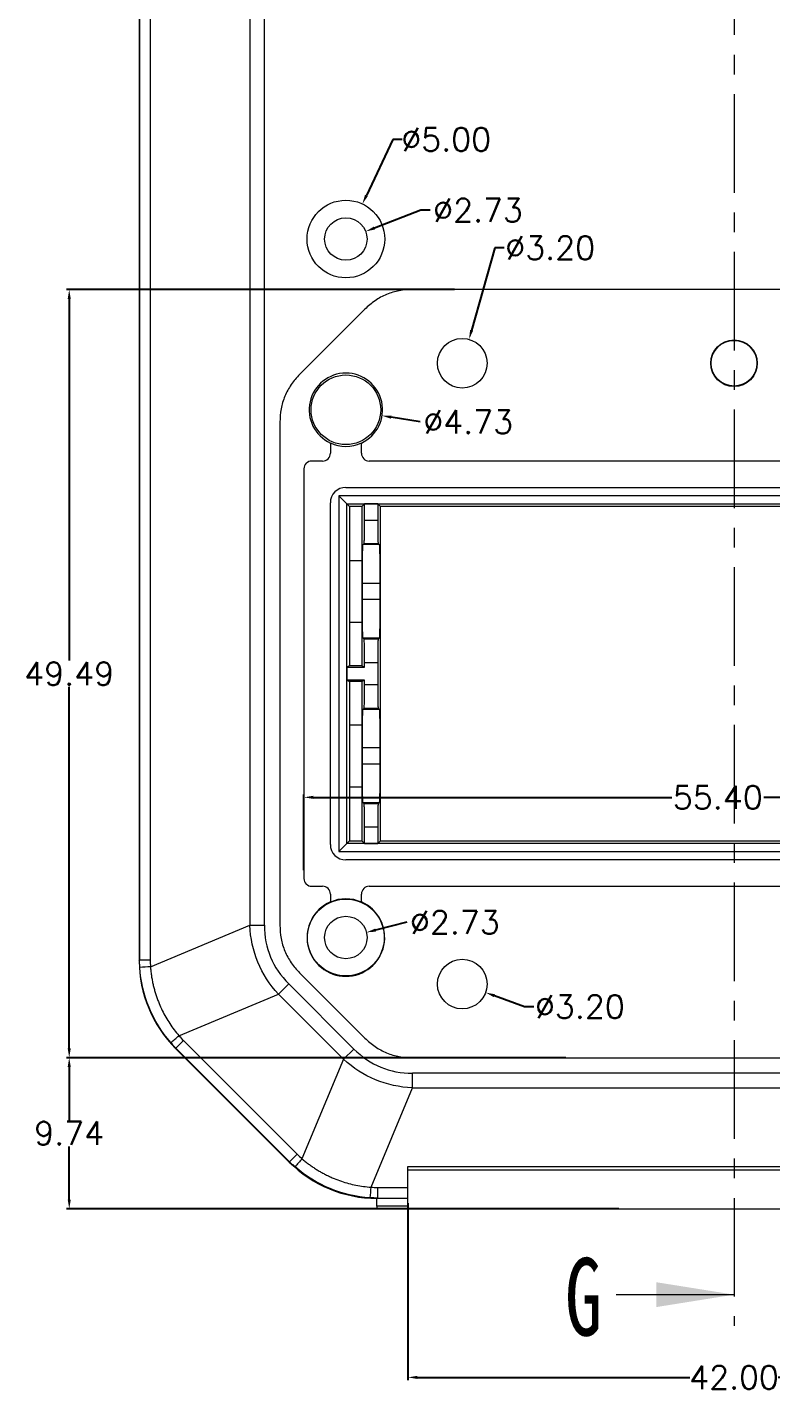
# Model space of a CAD drawing. Header units: inches. Extents: x 1153 to 4140, y 573 to 968.
# Drawn here: x 3270.3 to 3318.3, y 752.6 to 840.5 of the extents above; entities that cross this region are included whole.
import ezdxf

# ---------------------------------------------------------------- set-up
doc = ezdxf.new("R2010")
doc.units = ezdxf.units.IN
doc.linetypes.add('CENTER', pattern=[10.16, 6.35, -1.27, 1.27, -1.27])
doc.styles.add('SLDTEXTSTYLE6', font='TXT', dxfattribs={"width": 0.7})
doc.styles.get("Standard").update_dxf_attribs({"font": 'txt', "bigfont": 'gbcbig.shx'})
doc.dimstyles.new('2', dxfattribs={"dimtxt": 1.5, "dimasz": 0.6, "dimexe": 0.18, "dimexo": 0.0625, "dimgap": 0.09, "dimtad": 0, "dimtih": 1, "dimtoh": 1, "dimzin": 0, "dimdsep": 46, "dimtxsty": 'Standard', "dimcen": 0, "dimadec": 0, "dimazin": 2, "dimtfac": 1, "dimtofl": 0, "dimtmove": 0, "dimatfit": 3, "dimfxl": 1, "dimtolj": 1, "dimtzin": 0, "dimarcsym": 0})

# ---------------------------------------------------------------- blocks, each defined once
blk = doc.blocks.new('*D243')
at = {"color": 0, "lineweight": -2, "transparency": 16777216}
for p, q in [((3288.138, 786.223), (3288.138, 791.1)), ((3288.738, 790.92), (3311.825, 790.92)), ((3342.938, 790.92), (3317.755, 790.92)), ((3343.538, 786.223), (3343.538, 791.1))]:
    blk.add_line(p, q, dxfattribs=at)
at = {"color": 0, "transparency": 16777216}
for points in [[(3288.738, 791.02), (3288.738, 790.82), (3288.138, 790.92)], [(3342.938, 791.02), (3342.938, 790.82), (3343.538, 790.92)]]:
    blk.add_solid(points, dxfattribs=at)
at = {"layer": 'Defpoints', "color": 0, "transparency": 16777216}
for p in [(3288.138, 790.92), (3288.138, 786.16), (3343.538, 786.16)]:
    blk.add_point(p, dxfattribs=at)
at = {"color": 0, "transparency": 16777216, "insert": (3314.79, 790.92), "char_height": 1.5, "attachment_point": 5}
blk.add_mtext('\\A1;55.40', dxfattribs=at)
blk = doc.blocks.new('*D246')
at = {"color": 0, "lineweight": -2, "transparency": 16777216}
for p, q in [((3304.995, 774.145), (3272.84, 774.145)), ((3273.02, 773.545), (3273.02, 770.116)), ((3273.02, 765.008), (3273.02, 768.436)), ((3308.424, 764.408), (3272.84, 764.408))]:
    blk.add_line(p, q, dxfattribs=at)
at = {"color": 0, "transparency": 16777216}
for points in [[(3272.92, 773.545), (3273.12, 773.545), (3273.02, 774.145)], [(3272.92, 765.008), (3273.12, 765.008), (3273.02, 764.408)]]:
    blk.add_solid(points, dxfattribs=at)
at = {"layer": 'Defpoints', "color": 0, "transparency": 16777216}
for p in [(3305.057, 774.145), (3273.02, 764.408), (3308.486, 764.408)]:
    blk.add_point(p, dxfattribs=at)
at = {"color": 0, "transparency": 16777216, "insert": (3273.02, 769.276), "char_height": 1.5, "attachment_point": 5}
blk.add_mtext('\\A1;9.74', dxfattribs=at)
blk = doc.blocks.new('*D247')
at = {"color": 0, "lineweight": -2, "transparency": 16777216}
for p, q in [((3297.828, 823.634), (3272.84, 823.634)), ((3273.02, 823.034), (3273.02, 799.729)), ((3273.02, 774.745), (3273.02, 798.049)), ((3297.828, 774.145), (3272.84, 774.145))]:
    blk.add_line(p, q, dxfattribs=at)
at = {"color": 0, "transparency": 16777216}
for points in [[(3272.92, 823.034), (3273.12, 823.034), (3273.02, 823.634)], [(3272.92, 774.745), (3273.12, 774.745), (3273.02, 774.145)]]:
    blk.add_solid(points, dxfattribs=at)
at = {"layer": 'Defpoints', "color": 0, "transparency": 16777216}
for p in [(3273.02, 823.634), (3297.891, 823.634), (3297.891, 774.145)]:
    blk.add_point(p, dxfattribs=at)
at = {"color": 0, "transparency": 16777216, "insert": (3273.02, 798.889), "char_height": 1.5, "attachment_point": 5}
blk.add_mtext('\\A1;49.49', dxfattribs=at)
blk = doc.blocks.new('*D248')
at = {"color": 0, "lineweight": -2, "transparency": 16777216}
for p, q in [((3336.838, 765.385), (3336.838, 753.369)), ((3294.838, 764.779), (3294.838, 753.369)), ((3295.438, 753.549), (3312.998, 753.549)), ((3336.238, 753.549), (3318.678, 753.549))]:
    blk.add_line(p, q, dxfattribs=at)
at = {"color": 0, "transparency": 16777216}
for points in [[(3295.438, 753.649), (3295.438, 753.449), (3294.838, 753.549)], [(3336.238, 753.649), (3336.238, 753.449), (3336.838, 753.549)]]:
    blk.add_solid(points, dxfattribs=at)
at = {"layer": 'Defpoints', "color": 0, "transparency": 16777216}
for p in [(3336.838, 765.447), (3294.838, 764.841), (3336.838, 753.549)]:
    blk.add_point(p, dxfattribs=at)
at = {"color": 0, "transparency": 16777216, "insert": (3315.838, 753.549), "char_height": 1.5, "attachment_point": 5}
blk.add_mtext('\\A1;42.00', dxfattribs=at)
blk = doc.blocks.new('*D258')
at = {"color": 0, "lineweight": -2, "transparency": 16777216}
for p, q in [((3300.431, 826.323), (3298.934, 821.007)), ((3301.031, 826.323), (3300.431, 826.323))]:
    blk.add_line(p, q, dxfattribs=at)
at = {"color": 0, "transparency": 16777216}
blk.add_solid([(3298.838, 821.034), (3299.03, 820.98), (3298.772, 820.43)], dxfattribs=at)
at = {"layer": 'Defpoints', "color": 0, "transparency": 16777216}
for p in [(3298.772, 820.43), (3297.904, 817.349)]:
    blk.add_point(p, dxfattribs=at)
at = {"color": 0, "transparency": 16777216, "insert": (3303.996, 826.323), "char_height": 1.5, "attachment_point": 5}
blk.add_mtext('\\A1;∅3.20', dxfattribs=at)
blk = doc.blocks.new('*D259')
at = {"color": 0, "lineweight": -2, "transparency": 16777216}
blk.add_line((3295.631, 815.105), (3293.763, 815.41), dxfattribs=at)
at = {"color": 0, "transparency": 16777216}
blk.add_solid([(3293.779, 815.509), (3293.747, 815.312), (3293.171, 815.507)], dxfattribs=at)
at = {"layer": 'Defpoints', "color": 0, "transparency": 16777216}
for p in [(3288.505, 816.27), (3293.171, 815.507)]:
    blk.add_point(p, dxfattribs=at)
at = {"color": 0, "transparency": 16777216, "insert": (3298.721, 815.105), "char_height": 1.5, "attachment_point": 5}
blk.add_mtext('\\A1;∅4.73', dxfattribs=at)
blk = doc.blocks.new('*D260')
at = {"color": 0, "lineweight": -2, "transparency": 16777216}
for p, q in [((3293.865, 833.31), (3292.16, 829.694)), ((3294.465, 833.31), (3293.865, 833.31))]:
    blk.add_line(p, q, dxfattribs=at)
at = {"color": 0, "transparency": 16777216}
blk.add_solid([(3292.07, 829.737), (3292.25, 829.652), (3291.904, 829.152)], dxfattribs=at)
at = {"layer": 'Defpoints', "color": 0, "transparency": 16777216}
for p in [(3291.904, 829.152), (3289.772, 824.629)]:
    blk.add_point(p, dxfattribs=at)
at = {"color": 0, "transparency": 16777216, "insert": (3297.305, 833.31), "char_height": 1.5, "attachment_point": 5}
blk.add_mtext('\\A1;∅5.00', dxfattribs=at)
blk = doc.blocks.new('*D261')
at = {"color": 0, "lineweight": -2, "transparency": 16777216}
for p, q in [((3295.66, 828.747), (3292.674, 827.597)), ((3296.26, 828.747), (3295.66, 828.747))]:
    blk.add_line(p, q, dxfattribs=at)
at = {"color": 0, "transparency": 16777216}
blk.add_solid([(3292.638, 827.69), (3292.71, 827.504), (3292.114, 827.381)], dxfattribs=at)
at = {"layer": 'Defpoints', "color": 0, "transparency": 16777216}
for p in [(3292.114, 827.381), (3289.562, 826.399)]:
    blk.add_point(p, dxfattribs=at)
at = {"color": 0, "transparency": 16777216, "insert": (3299.35, 828.747), "char_height": 1.5, "attachment_point": 5}
blk.add_mtext('\\A1;∅2.73', dxfattribs=at)
blk = doc.blocks.new('*D267')
at = {"color": 0, "lineweight": -2, "transparency": 16777216}
for p, q in [((3302.348, 777.434), (3300.406, 778.139)), ((3302.948, 777.434), (3302.348, 777.434))]:
    blk.add_line(p, q, dxfattribs=at)
at = {"color": 0, "transparency": 16777216}
blk.add_solid([(3300.44, 778.233), (3300.372, 778.045), (3299.842, 778.344)], dxfattribs=at)
at = {"layer": 'Defpoints', "color": 0, "transparency": 16777216}
for p in [(3296.834, 779.435), (3299.842, 778.344)]:
    blk.add_point(p, dxfattribs=at)
at = {"color": 0, "transparency": 16777216, "insert": (3305.913, 777.434), "char_height": 1.5, "attachment_point": 5}
blk.add_mtext('\\A1;∅3.20', dxfattribs=at)
blk = doc.blocks.new('*D268')
at = {"color": 0, "lineweight": -2, "transparency": 16777216}
blk.add_line((3294.769, 782.869), (3292.747, 782.366), dxfattribs=at)
at = {"color": 0, "transparency": 16777216}
blk.add_solid([(3292.723, 782.463), (3292.771, 782.269), (3292.165, 782.221)], dxfattribs=at)
at = {"layer": 'Defpoints', "color": 0, "transparency": 16777216}
for p in [(3292.165, 782.221), (3289.511, 781.56)]:
    blk.add_point(p, dxfattribs=at)
at = {"color": 0, "transparency": 16777216, "insert": (3297.859, 782.869), "char_height": 1.5, "attachment_point": 5}
blk.add_mtext('\\A1;∅2.73', dxfattribs=at)

msp = doc.modelspace()

# ---------------------------------------------------------------- linework, layer by layer
at = {"color": 1, "linetype": 'CENTER', "lineweight": 0}
msp.add_line((3315.838, 897.187), (3315.838, 756.881), dxfattribs=at)
at = {"color": 7, "linetype": 'Continuous', "lineweight": 15}
for p, q in [((3277.53, 873.383), (3277.53, 780.398)), ((3277.553, 873.36), (3277.553, 780.42)), ((3278.238, 873.36), (3278.238, 780.42)), ((3284.649, 871.098), (3284.649, 782.683)), ((3285.593, 782.683), (3285.593, 871.098)), ((3336.545, 823.634), (3295.131, 823.634)), ((3292.06, 822.364), (3287.862, 818.166)), ((3286.593, 815.096), (3286.593, 782.683)), ((3289.838, 813.747), (3289.838, 813.756)), ((3289.838, 813.747), (3289.838, 813.089)), ((3291.838, 813.747), (3291.838, 813.756)), ((3291.838, 813.089), (3291.838, 813.747)), ((3288.138, 812.089), (3288.138, 785.689)), ((3289.338, 812.589), (3288.638, 812.589)), ((3339.338, 812.589), (3292.338, 812.589)), ((3341.286, 810.337), (3290.39, 810.337)), ((3290.39, 810.337), (3290.39, 787.442)), ((3290.39, 810.337), (3290.89, 809.837)), ((3290.838, 810.889), (3341.338, 810.889)), ((3289.838, 787.889), (3289.838, 809.889)), ((3290.89, 809.837), (3340.786, 809.837)), ((3290.89, 787.942), (3290.89, 809.837)), ((3291.065, 809.662), (3290.89, 809.837)), ((3291.065, 809.662), (3291.065, 806.189)), ((3291.865, 809.662), (3291.065, 809.662)), ((3292.039, 809.837), (3291.865, 809.662)), ((3291.865, 809.662), (3291.865, 806.189)), ((3292.89, 809.837), (3292.039, 809.837)), ((3292.039, 808.766), (3292.039, 809.837)), ((3293.065, 809.662), (3292.89, 809.837)), ((3292.89, 809.837), (3292.89, 808.766)), ((3338.611, 809.662), (3293.065, 809.662)), ((3293.065, 788.116), (3293.065, 809.662)), ((3292.89, 808.766), (3292.039, 808.766)), ((3291.943, 807.202), (3292.014, 807.266)), ((3292.987, 807.202), (3291.943, 807.202)), ((3292.014, 807.266), (3292.916, 807.266)), ((3292.916, 807.266), (3292.987, 807.202)), ((3291.065, 806.189), (3291.065, 802.189)), ((3291.065, 806.189), (3291.865, 806.189)), ((3291.865, 806.189), (3291.865, 802.189)), ((3291.9, 803.676), (3291.9, 804.703)), ((3293.03, 804.703), (3291.9, 804.703)), ((3293.03, 804.703), (3293.03, 803.676)), ((3293.03, 803.676), (3291.9, 803.676)), ((3291.065, 802.189), (3291.065, 799.389)), ((3291.865, 802.189), (3291.065, 802.189)), ((3291.865, 802.189), (3291.865, 799.389)), ((3292.014, 801.113), (3291.943, 801.176)), ((3292.987, 801.176), (3291.943, 801.176)), ((3292.916, 801.113), (3292.014, 801.113)), ((3292.987, 801.176), (3292.916, 801.113)), ((3291.065, 799.389), (3290.89, 799.302)), ((3290.89, 799.302), (3290.89, 798.477)), ((3290.89, 799.302), (3292.039, 799.302)), ((3291.865, 799.389), (3291.065, 799.389)), ((3291.865, 799.389), (3292.039, 799.302)), ((3292.039, 799.302), (3292.039, 799.613)), ((3292.039, 799.613), (3292.89, 799.613)), ((3292.89, 799.613), (3292.89, 798.166)), ((3290.89, 798.477), (3291.065, 798.389)), ((3292.039, 798.477), (3290.89, 798.477)), ((3291.065, 798.389), (3291.065, 795.589)), ((3291.865, 798.389), (3291.065, 798.389)), ((3292.039, 798.477), (3291.865, 798.389)), ((3291.865, 798.389), (3291.865, 795.589)), ((3292.039, 798.166), (3292.039, 798.477)), ((3292.89, 798.166), (3292.039, 798.166)), ((3291.943, 796.602), (3292.014, 796.666)), ((3291.943, 796.602), (3292.987, 796.602)), ((3292.014, 796.666), (3292.916, 796.666)), ((3292.916, 796.666), (3292.987, 796.602)), ((3291.065, 795.589), (3291.065, 791.589)), ((3291.065, 795.589), (3291.865, 795.589)), ((3291.865, 795.589), (3291.865, 791.589)), ((3291.9, 793.076), (3291.9, 794.103)), ((3293.03, 794.103), (3291.9, 794.103)), ((3293.03, 794.103), (3293.03, 793.076)), ((3291.9, 793.076), (3293.03, 793.076)), ((3291.065, 791.589), (3291.065, 788.116)), ((3291.065, 791.589), (3291.865, 791.589)), ((3291.865, 791.589), (3291.865, 788.116)), ((3292.014, 790.513), (3291.943, 790.576)), ((3292.987, 790.576), (3291.943, 790.576)), ((3292.916, 790.513), (3292.014, 790.513)), ((3292.987, 790.576), (3292.916, 790.513)), ((3292.039, 787.942), (3292.039, 789.013)), ((3292.039, 789.013), (3292.89, 789.013)), ((3292.89, 789.013), (3292.89, 787.942)), ((3290.89, 787.942), (3290.39, 787.442)), ((3290.39, 787.442), (3341.286, 787.442)), ((3290.89, 787.942), (3291.065, 788.116)), ((3340.786, 787.942), (3290.89, 787.942)), ((3291.065, 788.116), (3291.865, 788.116)), ((3291.865, 788.116), (3292.039, 787.942)), ((3292.039, 787.942), (3292.89, 787.942)), ((3292.89, 787.942), (3293.065, 788.116)), ((3293.065, 788.116), (3338.611, 788.116)), ((3340.838, 786.889), (3290.838, 786.889)), ((3288.638, 785.189), (3289.338, 785.189)), ((3289.838, 784.689), (3289.838, 784.182)), ((3291.838, 784.182), (3291.838, 784.689)), ((3292.338, 785.189), (3339.338, 785.189)), ((3289.838, 784.182), (3289.838, 784.172)), ((3291.838, 784.182), (3291.838, 784.172)), ((3278.25, 780.009), (3284.649, 782.683)), ((3284.649, 782.683), (3285.593, 782.683)), ((3277.53, 780.398), (3277.553, 780.42)), ((3278.238, 780.42), (3277.553, 780.42)), ((3287.862, 779.613), (3292.06, 775.415)), ((3286.49, 778.24), (3287.155, 778.906)), ((3291.353, 774.707), (3287.155, 778.906)), ((3280.085, 775.564), (3286.49, 778.24)), ((3286.49, 778.24), (3290.688, 774.042)), ((3279.895, 774.764), (3280.38, 775.249)), ((3287.697, 767.933), (3280.38, 775.249)), ((3279.873, 774.741), (3279.895, 774.764)), ((3287.189, 767.425), (3279.873, 774.741)), ((3279.895, 774.764), (3287.212, 767.448)), ((3290.688, 774.042), (3291.353, 774.707)), ((3295.131, 774.145), (3336.545, 774.145)), ((3290.688, 774.042), (3288.012, 767.637)), ((3336.545, 773.145), (3295.131, 773.145)), ((3295.131, 772.201), (3295.131, 773.145)), ((3292.457, 765.802), (3295.131, 772.201)), ((3295.131, 772.201), (3336.545, 772.201)), ((3287.212, 767.448), (3287.189, 767.425)), ((3287.212, 767.448), (3287.697, 767.933)), ((3294.838, 767.129), (3336.838, 767.129)), ((3294.838, 765.79), (3294.838, 767.129)), ((3294.838, 766.916), (3336.838, 766.916)), ((3292.868, 765.79), (3294.838, 765.79)), ((3292.868, 765.79), (3292.868, 765.105)), ((3294.838, 765.105), (3294.838, 765.79)), ((3292.838, 765.1), (3292.838, 765.091)), ((3292.838, 765.091), (3294.838, 765.091)), ((3292.838, 764.591), (3292.838, 765.091)), ((3294.838, 764.591), (3292.838, 764.591)), ((3292.838, 764.591), (3292.838, 764.399)), ((3292.863, 765.1), (3292.868, 765.105)), ((3292.863, 765.1), (3294.838, 765.1)), ((3292.868, 765.105), (3294.838, 765.105)), ((3294.838, 765.1), (3294.838, 765.105)), ((3294.838, 765.091), (3294.838, 765.1)), ((3294.838, 764.591), (3294.838, 765.091)), ((3294.838, 764.408), (3294.838, 764.591)), ((3292.838, 764.399), (3338.838, 764.399)), ((3294.838, 764.408), (3336.838, 764.408))]:
    msp.add_line(p, q, dxfattribs=at)
at = {"color": 7, "linetype": 'Continuous', "lineweight": 0}
msp.add_line((3308.238, 758.881), (3315.838, 758.881), dxfattribs=at)
at = {"color": 7, "linetype": 'Continuous', "lineweight": 15}
for centre, radius in [((3290.838, 826.89), 2.5), ((3290.838, 826.89), 1.367), ((3298.338, 818.889), 1.6), ((3315.838, 818.889), 1.5), ((3315.838, 818.889), 1.474), ((3290.838, 815.889), 2.242), ((3290.838, 781.89), 2.477), ((3290.838, 781.89), 1.367), ((3298.338, 778.889), 1.6)]:
    msp.add_circle(centre, radius, dxfattribs=at)
for centre, radius, start, end in [((3290.838, 815.889), 2.364, 295.02669, 244.97331), ((3290.838, 815.889), 2.355, 244.87414, 295.12586), ((3289.338, 813.089), 0.5, 270, 0), ((3292.338, 813.089), 0.5, 180, 270), ((3288.638, 812.089), 0.5, 90, 180), ((3290.838, 809.889), 1, 90, 180), ((3290.838, 787.889), 1, 180, 270), ((3288.638, 785.689), 0.5, 180, 270), ((3289.338, 784.689), 0.5, 0, 90), ((3292.338, 784.689), 0.5, 90, 180), ((3290.838, 781.89), 2.5, 113.57818, 66.42182), ((3290.838, 781.89), 2.491, 66.33419, 113.66581), ((3278.595, 771.983), 8.034, 92.45871, 97.35322), ((3274.827, 781.327), 7.801, 307.32641, 312.37171), ((3293.775, 762.379), 7.801, 137.62829, 142.67359), ((3284.431, 766.147), 8.034, 352.64678, 357.54129)]:
    msp.add_arc(centre, radius, start, end, dxfattribs=at)
for centre, major_axis, start_param, end_param in [((3285.531, 780.4), (-5.659, -5.659), 5.497939, 6.283185), ((3292.848, 773.083), (5.659, 5.659), 3.141593, 3.925922), ((3292.865, 773.101), (5.659, 5.659), 3.923741, 3.926839)]:
    msp.add_ellipse(centre, major_axis=major_axis, ratio=0.999695, start_param=start_param, end_param=end_param, dxfattribs=at)
for points, knots in [([(3295.131, 823.634), (3294.844, 823.634), (3294.56, 823.61), (3293.997, 823.507), (3293.724, 823.426), (3293.202, 823.211), (3292.949, 823.073), (3292.48, 822.75), (3292.263, 822.567), (3292.06, 822.364)], [0, 0, 0, 0, 0.25, 0.25, 0.5, 0.5, 0.75, 0.75, 1, 1, 1, 1]), ([(3287.862, 818.166), (3287.66, 817.964), (3287.476, 817.745), (3287.151, 817.274), (3287.016, 817.024), (3286.8, 816.502), (3286.719, 816.226), (3286.617, 815.665), (3286.593, 815.382), (3286.593, 815.096)], [0, 0, 0, 0, 0.25, 0.25, 0.5, 0.5, 0.75, 0.75, 1, 1, 1, 1]), ([(3292.014, 807.266), (3292.014, 807.268), (3292.016, 807.27), (3292.018, 807.285), (3292.02, 807.307), (3292.021, 807.338), (3292.024, 807.399), (3292.028, 807.512), (3292.032, 807.707), (3292.035, 807.944), (3292.038, 808.181), (3292.039, 808.395), (3292.039, 808.579), (3292.039, 808.703), (3292.039, 808.766)], [0, 0, 0, 0, 0.048389, 0.096354, 0.144164, 0.192091, 0.240402, 0.370123, 0.500071, 0.629785, 0.759725, 0.839874, 0.919546, 1, 1, 1, 1]), ([(3292.89, 808.766), (3292.89, 808.728), (3292.89, 808.654), (3292.891, 808.542), (3292.891, 808.432), (3292.892, 808.324), (3292.893, 808.159), (3292.894, 807.944), (3292.898, 807.707), (3292.902, 807.512), (3292.906, 807.387), (3292.91, 807.315), (3292.913, 807.276), (3292.915, 807.269), (3292.916, 807.266)], [0, 0, 0, 0, 0.048381, 0.096339, 0.144143, 0.192063, 0.240369, 0.370079, 0.500023, 0.62974, 0.759692, 0.839851, 0.919534, 1, 1, 1, 1]), ([(3291.9, 804.703), (3291.9, 804.755), (3291.9, 804.859), (3291.9, 805.014), (3291.901, 805.167), (3291.901, 805.319), (3291.902, 805.468), (3291.904, 805.725), (3291.907, 806.073), (3291.912, 806.468), (3291.919, 806.793), (3291.926, 807.001), (3291.932, 807.122), (3291.937, 807.187), (3291.941, 807.197), (3291.943, 807.202)], [0, 0, 0, 0, 0.040344, 0.080368, 0.120227, 0.160078, 0.200079, 0.240384, 0.370137, 0.500032, 0.629793, 0.759696, 0.839915, 0.919597, 1, 1, 1, 1]), ([(3292.987, 807.202), (3292.988, 807.201), (3292.99, 807.197), (3292.993, 807.18), (3292.995, 807.154), (3292.998, 807.118), (3293, 807.072), (3293.005, 806.977), (3293.011, 806.793), (3293.018, 806.468), (3293.023, 806.073), (3293.027, 805.678), (3293.029, 805.321), (3293.03, 805.014), (3293.03, 804.807), (3293.03, 804.703)], [0, 0, 0, 0, 0.04035, 0.08038, 0.120245, 0.160102, 0.200107, 0.240417, 0.370182, 0.500081, 0.629838, 0.759729, 0.839938, 0.919609, 1, 1, 1, 1]), ([(3291.943, 801.176), (3291.942, 801.178), (3291.94, 801.182), (3291.937, 801.199), (3291.935, 801.225), (3291.932, 801.261), (3291.929, 801.307), (3291.925, 801.402), (3291.919, 801.585), (3291.912, 801.911), (3291.907, 802.305), (3291.903, 802.7), (3291.901, 803.058), (3291.9, 803.365), (3291.9, 803.572), (3291.9, 803.676)], [0, 0, 0, 0, 0.0403503, 0.0803803, 0.1202451, 0.1601017, 0.2001073, 0.2404172, 0.3701816, 0.5000808, 0.6298376, 0.7597293, 0.839938, 0.9196088, 1, 1, 1, 1]), ([(3293.03, 803.676), (3293.03, 803.624), (3293.03, 803.52), (3293.03, 803.365), (3293.029, 803.211), (3293.029, 803.06), (3293.028, 802.91), (3293.026, 802.654), (3293.023, 802.306), (3293.018, 801.911), (3293.011, 801.586), (3293.004, 801.378), (3292.998, 801.257), (3292.993, 801.192), (3292.989, 801.182), (3292.987, 801.176)], [0, 0, 0, 0, 0.040344, 0.080368, 0.120227, 0.160078, 0.200079, 0.240384, 0.370137, 0.500032, 0.629793, 0.759696, 0.839915, 0.919597, 1, 1, 1, 1]), ([(3292.039, 799.613), (3292.039, 799.65), (3292.039, 799.725), (3292.039, 799.837), (3292.039, 799.946), (3292.038, 800.055), (3292.037, 800.22), (3292.035, 800.435), (3292.032, 800.672), (3292.028, 800.867), (3292.024, 800.992), (3292.02, 801.064), (3292.017, 801.103), (3292.015, 801.109), (3292.014, 801.113)], [0, 0, 0, 0, 0.048381, 0.096339, 0.144143, 0.192063, 0.240369, 0.370079, 0.500023, 0.62974, 0.759692, 0.839851, 0.919534, 1, 1, 1, 1]), ([(3292.916, 801.113), (3292.916, 801.111), (3292.914, 801.108), (3292.912, 801.094), (3292.91, 801.071), (3292.908, 801.041), (3292.906, 800.98), (3292.902, 800.867), (3292.898, 800.672), (3292.894, 800.435), (3292.892, 800.198), (3292.891, 799.984), (3292.891, 799.8), (3292.89, 799.675), (3292.89, 799.613)], [0, 0, 0, 0, 0.048389, 0.096354, 0.144164, 0.192091, 0.240402, 0.370123, 0.500071, 0.629785, 0.759725, 0.839874, 0.919546, 1, 1, 1, 1]), ([(3292.014, 796.666), (3292.014, 796.668), (3292.016, 796.67), (3292.018, 796.685), (3292.02, 796.707), (3292.021, 796.738), (3292.024, 796.799), (3292.028, 796.912), (3292.032, 797.107), (3292.035, 797.344), (3292.038, 797.581), (3292.039, 797.795), (3292.039, 797.979), (3292.039, 798.103), (3292.039, 798.166)], [0, 0, 0, 0, 0.0483887, 0.0963539, 0.1441642, 0.1920905, 0.2404021, 0.3701231, 0.5000712, 0.6297846, 0.7597253, 0.8398739, 0.9195464, 1, 1, 1, 1]), ([(3292.89, 798.166), (3292.89, 798.128), (3292.89, 798.054), (3292.891, 797.942), (3292.891, 797.832), (3292.892, 797.724), (3292.893, 797.559), (3292.894, 797.344), (3292.898, 797.107), (3292.902, 796.912), (3292.906, 796.787), (3292.91, 796.715), (3292.913, 796.676), (3292.915, 796.669), (3292.916, 796.666)], [0, 0, 0, 0, 0.048381, 0.096339, 0.144143, 0.192063, 0.240369, 0.370079, 0.500023, 0.62974, 0.759692, 0.839851, 0.919534, 1, 1, 1, 1]), ([(3291.9, 794.103), (3291.9, 794.155), (3291.9, 794.259), (3291.9, 794.414), (3291.901, 794.567), (3291.901, 794.719), (3291.902, 794.868), (3291.904, 795.125), (3291.907, 795.473), (3291.912, 795.868), (3291.919, 796.193), (3291.926, 796.401), (3291.932, 796.522), (3291.937, 796.587), (3291.941, 796.597), (3291.943, 796.602)], [0, 0, 0, 0, 0.040344, 0.080368, 0.120227, 0.160078, 0.200079, 0.240384, 0.370137, 0.500032, 0.629793, 0.759696, 0.839915, 0.919597, 1, 1, 1, 1]), ([(3292.987, 796.602), (3292.988, 796.601), (3292.99, 796.597), (3292.993, 796.58), (3292.995, 796.554), (3292.998, 796.518), (3293, 796.472), (3293.005, 796.377), (3293.011, 796.193), (3293.018, 795.868), (3293.023, 795.473), (3293.027, 795.078), (3293.029, 794.721), (3293.03, 794.414), (3293.03, 794.207), (3293.03, 794.103)], [0, 0, 0, 0, 0.04035, 0.08038, 0.120245, 0.160102, 0.200107, 0.240417, 0.370182, 0.500081, 0.629838, 0.759729, 0.839938, 0.919609, 1, 1, 1, 1]), ([(3291.943, 790.576), (3291.942, 790.578), (3291.94, 790.582), (3291.937, 790.599), (3291.935, 790.625), (3291.932, 790.661), (3291.929, 790.707), (3291.925, 790.802), (3291.919, 790.985), (3291.912, 791.311), (3291.907, 791.705), (3291.903, 792.1), (3291.901, 792.458), (3291.9, 792.765), (3291.9, 792.972), (3291.9, 793.076)], [0, 0, 0, 0, 0.04035, 0.08038, 0.120245, 0.160102, 0.200107, 0.240417, 0.370182, 0.500081, 0.629838, 0.759729, 0.839938, 0.919609, 1, 1, 1, 1]), ([(3293.03, 793.076), (3293.03, 793.024), (3293.03, 792.92), (3293.03, 792.765), (3293.029, 792.611), (3293.029, 792.46), (3293.028, 792.31), (3293.026, 792.054), (3293.023, 791.706), (3293.018, 791.311), (3293.011, 790.986), (3293.004, 790.778), (3292.998, 790.657), (3292.993, 790.592), (3292.989, 790.582), (3292.987, 790.576)], [0, 0, 0, 0, 0.040344, 0.080368, 0.120227, 0.160078, 0.200079, 0.240384, 0.370137, 0.500032, 0.629793, 0.759696, 0.839915, 0.919597, 1, 1, 1, 1]), ([(3292.039, 789.013), (3292.039, 789.05), (3292.039, 789.125), (3292.039, 789.237), (3292.039, 789.346), (3292.038, 789.455), (3292.037, 789.62), (3292.035, 789.835), (3292.032, 790.072), (3292.028, 790.267), (3292.024, 790.392), (3292.02, 790.464), (3292.017, 790.503), (3292.015, 790.509), (3292.014, 790.513)], [0, 0, 0, 0, 0.048381, 0.096339, 0.144143, 0.192063, 0.240369, 0.370079, 0.500023, 0.62974, 0.759692, 0.839851, 0.919534, 1, 1, 1, 1]), ([(3292.916, 790.513), (3292.916, 790.511), (3292.914, 790.508), (3292.912, 790.494), (3292.91, 790.471), (3292.908, 790.441), (3292.906, 790.38), (3292.902, 790.267), (3292.898, 790.072), (3292.894, 789.835), (3292.892, 789.598), (3292.891, 789.384), (3292.891, 789.2), (3292.89, 789.075), (3292.89, 789.013)], [0, 0, 0, 0, 0.048389, 0.096354, 0.144164, 0.192091, 0.240402, 0.370123, 0.500071, 0.629785, 0.759725, 0.839874, 0.919546, 1, 1, 1, 1]), ([(3286.593, 782.683), (3286.593, 782.397), (3286.617, 782.112), (3286.72, 781.549), (3286.8, 781.277), (3287.016, 780.754), (3287.154, 780.501), (3287.477, 780.033), (3287.66, 779.815), (3287.862, 779.613)], [0, 0, 0, 0, 0.25, 0.25, 0.5, 0.5, 0.75, 0.75, 1, 1, 1, 1]), ([(3277.566, 779.951), (3277.562, 780.029), (3277.554, 780.185), (3277.553, 780.342), (3277.553, 780.42)], [0, 0, 0, 0, 0.499949, 1, 1, 1, 1]), ([(3278.238, 780.42), (3278.238, 780.352), (3278.239, 780.215), (3278.247, 780.078), (3278.25, 780.009)], [0, 0, 0, 0, 0.500018, 1, 1, 1, 1]), ([(3278.25, 780.009), (3278.258, 779.919), (3278.273, 779.737), (3278.307, 779.467), (3278.351, 779.199), (3278.404, 778.933), (3278.466, 778.669), (3278.537, 778.408), (3278.618, 778.149), (3278.709, 777.892), (3278.835, 777.571), (3279.006, 777.19), (3279.235, 776.758), (3279.491, 776.342), (3279.772, 775.942), (3279.98, 775.69), (3280.085, 775.564)], [0, 0, 0, 0, 0.055889, 0.111554, 0.167055, 0.222454, 0.27781, 0.333185, 0.388639, 0.444233, 0.500027, 0.600264, 0.700027, 0.799669, 0.899542, 1, 1, 1, 1]), ([(3292.06, 775.415), (3292.263, 775.212), (3292.481, 775.028), (3292.952, 774.704), (3293.202, 774.568), (3293.725, 774.352), (3294.001, 774.271), (3294.561, 774.169), (3294.845, 774.145), (3295.131, 774.145)], [0, 0, 0, 0, 0.25, 0.25, 0.5, 0.5, 0.75, 0.75, 1, 1, 1, 1]), ([(3287.571, 767.11), (3287.51, 767.165), (3287.388, 767.274), (3287.27, 767.39), (3287.212, 767.448)], [0, 0, 0, 0, 0.500103, 1, 1, 1, 1]), ([(3288.012, 767.637), (3288.081, 767.578), (3288.22, 767.461), (3288.437, 767.295), (3288.657, 767.137), (3288.883, 766.987), (3289.114, 766.845), (3289.35, 766.711), (3289.59, 766.586), (3289.836, 766.469), (3290.153, 766.332), (3290.544, 766.185), (3291.011, 766.042), (3291.486, 765.93), (3291.969, 765.847), (3292.294, 765.817), (3292.457, 765.802)], [0, 0, 0, 0, 0.055907, 0.111587, 0.167099, 0.222503, 0.27786, 0.333231, 0.388677, 0.444257, 0.500033, 0.6003, 0.700076, 0.799716, 0.899573, 1, 1, 1, 1]), ([(3292.457, 765.802), (3292.526, 765.799), (3292.662, 765.792), (3292.799, 765.791), (3292.868, 765.79)], [0, 0, 0, 0, 0.499982, 1, 1, 1, 1])]:
    msp.add_open_spline(points, degree=3, knots=knots, dxfattribs=at)
for points in [[(3286.49, 778.24), (3285.352, 779.495), (3284.733, 780.989), (3284.649, 782.683)], [(3285.593, 782.683), (3285.593, 781.213), (3286.118, 779.943), (3287.155, 778.906)], [(3279.557, 775.124), (3278.379, 776.459), (3277.671, 778.175), (3277.566, 779.951)], [(3279.895, 774.764), (3279.779, 774.88), (3279.666, 775), (3279.557, 775.124)], [(3280.085, 775.564), (3280.18, 775.456), (3280.279, 775.351), (3280.38, 775.249)], [(3291.353, 774.707), (3292.391, 773.67), (3293.66, 773.145), (3295.131, 773.145)], [(3295.131, 772.201), (3293.436, 772.286), (3291.942, 772.905), (3290.688, 774.042)], [(3292.398, 765.119), (3290.621, 765.224), (3288.905, 765.932), (3287.571, 767.11)], [(3287.697, 767.933), (3287.799, 767.831), (3287.904, 767.732), (3288.012, 767.637)], [(3292.868, 765.105), (3292.711, 765.105), (3292.555, 765.109), (3292.398, 765.119)]]:
    msp.add_open_spline(points, degree=3, dxfattribs=at)
at = {"color": 7, "linetype": 'Continuous', "lineweight": 0}
msp.add_solid([(3315.838, 758.881), (3310.838, 759.681), (3310.838, 758.081)], dxfattribs=at)

# ---------------------------------------------------------------- texts
at = {"color": 7, "linetype": 'Continuous', "insert": (3304.95, 761.243), "char_height": 5, "attachment_point": 1, "style": 'SLDTEXTSTYLE6'}
msp.add_mtext('G', dxfattribs=at)

# ---------------------------------------------------------------- dimensions: what is measured, and where the dimension line sits
for p1, p2, picture, middle in [((3289.772, 824.629), (3291.904, 829.152), '*D260', (3297.305, 833.31)), ((3289.562, 826.399), (3292.114, 827.381), '*D261', (3299.35, 828.747)), ((3297.904, 817.349), (3298.772, 820.43), '*D258', (3303.996, 826.323)), ((3288.505, 816.27), (3293.171, 815.507), '*D259', (3295.631, 815.105)), ((3289.5113, 781.5599), (3292.1647, 782.2206), '*D268', (3294.7695, 782.8691)), ((3296.834, 779.435), (3299.842, 778.344), '*D267', (3305.913, 777.434))]:
    dim = msp.add_diameter_dim_2p(p1=p1, p2=p2, dimstyle='2')
    dim.commit()
    dim.dimension.update_dxf_attribs({"geometry": picture, "text_midpoint": middle, "dimtype": 163})
for base, p1, p2, picture, middle in [((3273.02, 823.634), (3297.891, 774.145), (3297.891, 823.634), '*D247', (3273.02, 798.889)), ((3273.02, 764.408), (3305.057, 774.145), (3308.486, 764.408), '*D246', (3273.02, 769.276))]:
    dim = msp.add_linear_dim(base=base, p1=p1, p2=p2, angle=90, dimstyle='2')
    dim.commit()
    dim.dimension.update_dxf_attribs({"geometry": picture, "text_midpoint": middle})
dim = msp.add_linear_dim(base=(3288.138, 790.92), p1=(3343.538, 786.16), p2=(3288.138, 786.16), dimstyle='2')
dim.commit()
dim.dimension.update_dxf_attribs({"geometry": '*D243', "text_midpoint": (3314.79, 790.92), "dimtype": 160})
dim = msp.add_linear_dim(base=(3336.838, 753.549), p1=(3294.838, 764.841), p2=(3336.838, 765.447), dimstyle='2')
dim.commit()
dim.dimension.update_dxf_attribs({"geometry": '*D248', "text_midpoint": (3315.838, 753.549)})

doc.saveas('drawing.dxf')
